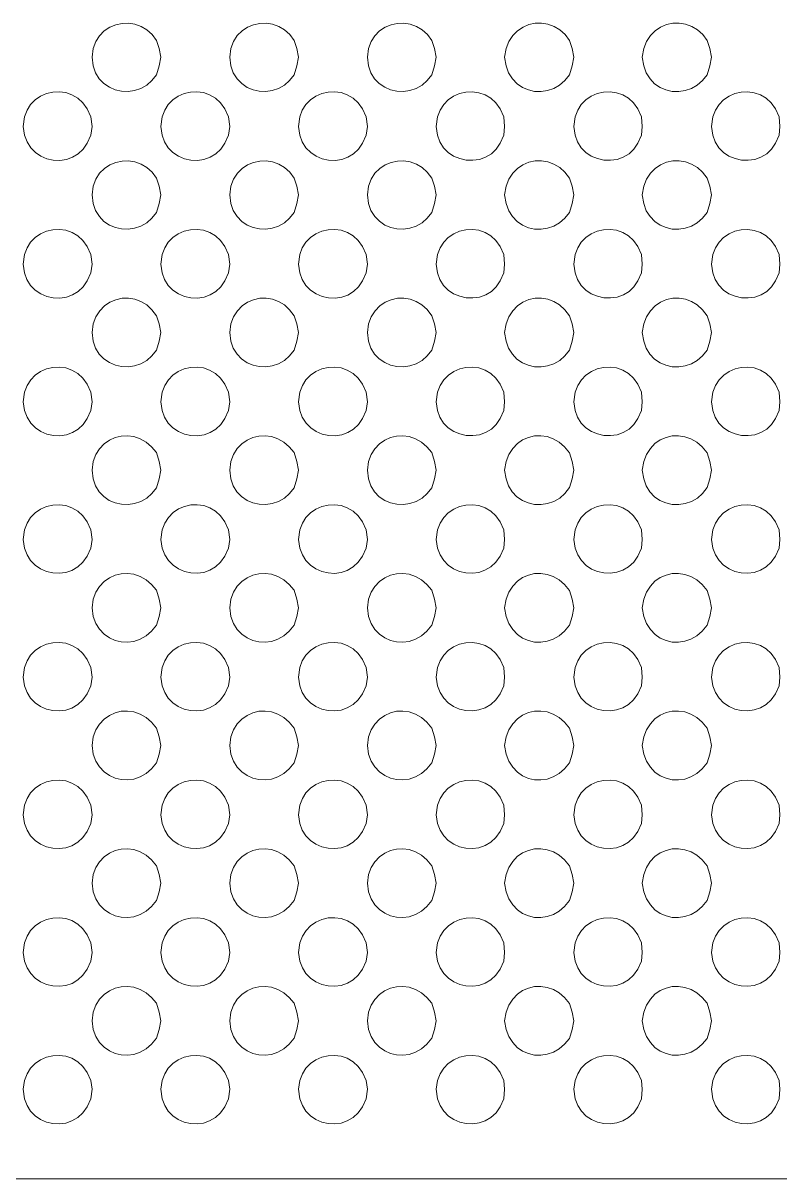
# Model space of a CAD drawing. Extents: x 0 to 243, y -13 to 276.
# Drawn here: x 127.41 to 154.65, y 110.43 to 152.02 of the extents above; entities that cross this region are included whole.
import ezdxf

# ---------------------------------------------------------------- set-up
doc = ezdxf.new("R2010")
doc.units = 0
doc.layers.add('GEOMETRY', color=7, linetype='Continuous')

msp = doc.modelspace()

# ---------------------------------------------------------------- linework, layer by layer
at = {"layer": 'GEOMETRY', "lineweight": 13}
for points in [[(132.366, 150.798), (132.312, 151.111), (132.209, 151.402), (132.051, 151.616), (131.864, 151.784), (131.656, 151.908), (131.433, 151.987), (131.203, 152.023), (130.971, 152.016), (130.744, 151.967), (130.529, 151.877), (130.334, 151.745), (130.164, 151.573), (130.026, 151.362), (129.928, 151.111), (129.902, 150.798), (129.928, 150.485), (130.021, 150.233), (130.154, 150.02), (130.321, 149.847), (130.515, 149.714), (130.729, 149.621), (130.956, 149.571), (131.19, 149.562), (131.422, 149.596), (131.648, 149.673), (131.858, 149.794), (132.048, 149.959), (132.209, 150.169), (132.312, 150.485), (132.366, 150.798)], [(137.32, 150.798), (137.267, 151.111), (137.164, 151.402), (137.005, 151.616), (136.818, 151.784), (136.61, 151.908), (136.387, 151.988), (136.157, 152.024), (135.925, 152.017), (135.699, 151.968), (135.485, 151.877), (135.289, 151.746), (135.119, 151.574), (134.981, 151.362), (134.882, 151.111), (134.856, 150.798), (134.882, 150.485), (134.975, 150.232), (135.109, 150.019), (135.277, 149.846), (135.471, 149.713), (135.685, 149.621), (135.912, 149.57), (136.145, 149.562), (136.378, 149.596), (136.603, 149.673), (136.814, 149.794), (137.003, 149.959), (137.164, 150.169), (137.267, 150.485), (137.32, 150.798)], [(142.275, 150.798), (142.222, 151.111), (142.118, 151.402), (141.96, 151.616), (141.773, 151.784), (141.565, 151.908), (141.342, 151.988), (141.111, 152.024), (140.879, 152.017), (140.653, 151.968), (140.438, 151.877), (140.243, 151.745), (140.073, 151.573), (139.935, 151.362), (139.837, 151.111), (139.81, 150.798), (139.837, 150.485), (139.93, 150.233), (140.063, 150.02), (140.23, 149.847), (140.424, 149.714), (140.638, 149.622), (140.865, 149.571), (141.099, 149.562), (141.332, 149.596), (141.557, 149.673), (141.768, 149.794), (141.957, 149.959), (142.118, 150.169), (142.222, 150.485), (142.275, 150.798)], [(147.23, 150.798), (147.177, 151.11), (147.073, 151.402), (146.915, 151.614), (146.729, 151.781), (146.523, 151.906), (146.302, 151.987), (146.073, 152.025), (145.842, 152.02), (145.617, 151.973), (145.403, 151.884), (145.207, 151.753), (145.036, 151.58), (144.895, 151.366), (144.792, 151.11), (144.74, 150.798), (144.792, 150.484), (144.886, 150.23), (145.02, 150.016), (145.187, 149.843), (145.381, 149.71), (145.595, 149.618), (145.821, 149.568), (146.054, 149.56), (146.286, 149.594), (146.511, 149.672), (146.722, 149.794), (146.911, 149.959), (147.073, 150.169), (147.177, 150.484), (147.23, 150.798)], [(152.183, 150.798), (152.131, 151.11), (152.027, 151.402), (151.87, 151.614), (151.684, 151.781), (151.478, 151.906), (151.256, 151.987), (151.027, 152.025), (150.796, 152.02), (150.571, 151.973), (150.357, 151.884), (150.16, 151.752), (149.989, 151.58), (149.849, 151.365), (149.746, 151.11), (149.694, 150.798), (149.746, 150.484), (149.84, 150.23), (149.974, 150.016), (150.141, 149.843), (150.335, 149.71), (150.549, 149.618), (150.776, 149.568), (151.009, 149.56), (151.241, 149.594), (151.466, 149.672), (151.676, 149.794), (151.866, 149.959), (152.027, 150.169), (152.131, 150.484), (152.183, 150.798)], [(129.902, 148.308), (129.848, 148.65), (129.717, 148.937), (129.562, 149.156), (129.377, 149.326), (129.17, 149.448), (128.946, 149.524), (128.714, 149.555), (128.481, 149.543), (128.254, 149.489), (128.041, 149.395), (127.848, 149.263), (127.682, 149.094), (127.552, 148.889), (127.464, 148.65), (127.411, 148.308), (127.464, 147.994), (127.551, 147.748), (127.683, 147.539), (127.851, 147.367), (128.048, 147.235), (128.266, 147.143), (128.498, 147.092), (128.734, 147.083), (128.967, 147.117), (129.19, 147.195), (129.395, 147.319), (129.573, 147.488), (129.717, 147.705), (129.848, 147.994), (129.902, 148.308)], [(134.856, 148.308), (134.803, 148.65), (134.672, 148.937), (134.517, 149.156), (134.332, 149.326), (134.124, 149.448), (133.901, 149.524), (133.669, 149.555), (133.436, 149.543), (133.209, 149.489), (132.996, 149.395), (132.802, 149.263), (132.637, 149.094), (132.507, 148.889), (132.418, 148.65), (132.366, 148.308), (132.418, 147.995), (132.505, 147.749), (132.636, 147.54), (132.804, 147.369), (133.001, 147.237), (133.219, 147.144), (133.45, 147.093), (133.687, 147.083), (133.92, 147.117), (134.144, 147.195), (134.349, 147.318), (134.527, 147.488), (134.672, 147.705), (134.803, 147.995), (134.856, 148.308)], [(139.81, 148.308), (139.757, 148.648), (139.626, 148.937), (139.471, 149.156), (139.287, 149.326), (139.079, 149.448), (138.855, 149.524), (138.624, 149.555), (138.39, 149.542), (138.163, 149.488), (137.95, 149.394), (137.756, 149.262), (137.591, 149.092), (137.46, 148.887), (137.372, 148.648), (137.32, 148.308), (137.372, 147.995), (137.46, 147.748), (137.592, 147.539), (137.761, 147.368), (137.958, 147.235), (138.176, 147.143), (138.407, 147.092), (138.644, 147.083), (138.877, 147.118), (139.1, 147.196), (139.304, 147.319), (139.482, 147.489), (139.626, 147.705), (139.757, 147.995), (139.81, 148.308)], [(144.74, 148.308), (144.713, 148.649), (144.582, 148.938), (144.428, 149.155), (144.244, 149.323), (144.036, 149.445), (143.813, 149.521), (143.581, 149.553), (143.348, 149.542), (143.121, 149.49), (142.907, 149.397), (142.714, 149.265), (142.548, 149.095), (142.417, 148.89), (142.328, 148.649), (142.275, 148.308), (142.328, 147.995), (142.411, 147.75), (142.541, 147.542), (142.709, 147.372), (142.907, 147.24), (143.126, 147.148), (143.359, 147.097), (143.598, 147.087), (143.833, 147.121), (144.057, 147.198), (144.263, 147.32), (144.44, 147.489), (144.582, 147.705), (144.713, 147.995), (144.74, 148.308)], [(149.694, 148.309), (149.668, 148.649), (149.537, 148.938), (149.383, 149.155), (149.198, 149.323), (148.991, 149.445), (148.768, 149.521), (148.536, 149.553), (148.302, 149.542), (148.075, 149.49), (147.861, 149.397), (147.668, 149.265), (147.502, 149.095), (147.371, 148.89), (147.283, 148.649), (147.23, 148.309), (147.283, 147.995), (147.366, 147.75), (147.495, 147.542), (147.663, 147.371), (147.86, 147.239), (148.08, 147.147), (148.314, 147.096), (148.552, 147.087), (148.788, 147.12), (149.013, 147.198), (149.218, 147.32), (149.396, 147.489), (149.537, 147.705), (149.668, 147.995), (149.694, 148.309)], [(154.648, 148.309), (154.622, 148.649), (154.492, 148.938), (154.338, 149.155), (154.154, 149.323), (153.946, 149.445), (153.723, 149.521), (153.492, 149.553), (153.258, 149.543), (153.031, 149.49), (152.817, 149.397), (152.624, 149.265), (152.458, 149.096), (152.326, 148.89), (152.237, 148.649), (152.183, 148.309), (152.237, 147.995), (152.32, 147.75), (152.45, 147.542), (152.618, 147.371), (152.816, 147.239), (153.036, 147.147), (153.269, 147.096), (153.508, 147.087), (153.743, 147.12), (153.968, 147.198), (154.173, 147.32), (154.35, 147.489), (154.492, 147.705), (154.622, 147.995), (154.648, 148.309)], [(132.366, 145.843), (132.312, 146.158), (132.209, 146.447), (132.05, 146.661), (131.863, 146.829), (131.655, 146.953), (131.433, 147.032), (131.203, 147.068), (130.971, 147.061), (130.745, 147.013), (130.531, 146.922), (130.336, 146.791), (130.166, 146.619), (130.028, 146.408), (129.928, 146.158), (129.902, 145.843), (129.928, 145.528), (130.021, 145.276), (130.155, 145.063), (130.322, 144.89), (130.516, 144.758), (130.73, 144.666), (130.957, 144.615), (131.191, 144.607), (131.423, 144.641), (131.648, 144.718), (131.859, 144.839), (132.048, 145.004), (132.209, 145.214), (132.312, 145.528), (132.366, 145.843)], [(137.32, 145.843), (137.267, 146.158), (137.164, 146.447), (137.005, 146.661), (136.818, 146.829), (136.61, 146.953), (136.387, 147.032), (136.157, 147.068), (135.926, 147.062), (135.7, 147.013), (135.487, 146.923), (135.291, 146.791), (135.121, 146.62), (134.982, 146.408), (134.882, 146.158), (134.856, 145.843), (134.882, 145.528), (134.976, 145.276), (135.11, 145.063), (135.278, 144.89), (135.472, 144.757), (135.686, 144.666), (135.913, 144.615), (136.146, 144.607), (136.379, 144.641), (136.603, 144.719), (136.814, 144.84), (137.003, 145.004), (137.164, 145.214), (137.267, 145.528), (137.32, 145.843)], [(142.275, 145.844), (142.222, 146.158), (142.118, 146.448), (141.959, 146.662), (141.772, 146.83), (141.564, 146.953), (141.342, 147.033), (141.112, 147.069), (140.88, 147.062), (140.654, 147.013), (140.44, 146.923), (140.245, 146.791), (140.075, 146.619), (139.937, 146.408), (139.837, 146.158), (139.81, 145.844), (139.837, 145.528), (139.93, 145.276), (140.064, 145.063), (140.232, 144.891), (140.426, 144.758), (140.64, 144.666), (140.867, 144.616), (141.1, 144.607), (141.333, 144.641), (141.558, 144.719), (141.768, 144.839), (141.957, 145.004), (142.118, 145.214), (142.222, 145.528), (142.275, 145.844)], [(147.23, 145.843), (147.177, 146.157), (147.073, 146.447), (146.913, 146.66), (146.725, 146.829), (146.518, 146.953), (146.296, 147.034), (146.067, 147.071), (145.837, 147.065), (145.612, 147.017), (145.399, 146.927), (145.204, 146.795), (145.034, 146.623), (144.894, 146.41), (144.792, 146.157), (144.74, 145.843), (144.792, 145.527), (144.887, 145.273), (145.021, 145.06), (145.189, 144.886), (145.382, 144.754), (145.596, 144.662), (145.822, 144.612), (146.055, 144.605), (146.287, 144.639), (146.511, 144.717), (146.722, 144.839), (146.911, 145.004), (147.073, 145.214), (147.177, 145.527), (147.23, 145.843)], [(152.183, 145.843), (152.131, 146.157), (152.027, 146.447), (151.867, 146.661), (151.68, 146.829), (151.472, 146.953), (151.251, 147.034), (151.022, 147.071), (150.791, 147.065), (150.566, 147.016), (150.353, 146.926), (150.158, 146.795), (149.987, 146.622), (149.848, 146.41), (149.746, 146.157), (149.694, 145.843), (149.746, 145.527), (149.84, 145.274), (149.975, 145.06), (150.142, 144.887), (150.336, 144.754), (150.55, 144.663), (150.777, 144.613), (151.009, 144.605), (151.241, 144.64), (151.466, 144.718), (151.677, 144.839), (151.866, 145.004), (152.027, 145.214), (152.131, 145.527), (152.183, 145.843)], [(129.902, 143.353), (129.848, 143.693), (129.717, 143.982), (129.564, 144.201), (129.379, 144.371), (129.172, 144.493), (128.948, 144.569), (128.716, 144.601), (128.482, 144.589), (128.254, 144.535), (128.04, 144.441), (127.847, 144.309), (127.681, 144.139), (127.551, 143.933), (127.464, 143.693), (127.411, 143.353), (127.464, 143.04), (127.549, 142.794), (127.679, 142.585), (127.848, 142.414), (128.045, 142.282), (128.264, 142.189), (128.497, 142.137), (128.734, 142.128), (128.969, 142.162), (129.193, 142.24), (129.397, 142.363), (129.575, 142.533), (129.717, 142.751), (129.848, 143.04), (129.902, 143.353)], [(134.856, 143.353), (134.803, 143.693), (134.672, 143.982), (134.518, 144.201), (134.334, 144.371), (134.126, 144.493), (133.903, 144.569), (133.67, 144.601), (133.437, 144.589), (133.209, 144.535), (132.995, 144.441), (132.801, 144.309), (132.636, 144.139), (132.506, 143.933), (132.418, 143.693), (132.366, 143.353), (132.418, 143.04), (132.503, 142.794), (132.634, 142.585), (132.802, 142.414), (133, 142.282), (133.219, 142.189), (133.451, 142.138), (133.689, 142.128), (133.924, 142.162), (134.148, 142.24), (134.353, 142.364), (134.53, 142.533), (134.672, 142.751), (134.803, 143.04), (134.856, 143.353)], [(139.81, 143.353), (139.757, 143.694), (139.626, 143.982), (139.473, 144.201), (139.289, 144.371), (139.082, 144.493), (138.858, 144.569), (138.626, 144.601), (138.392, 144.589), (138.165, 144.535), (137.95, 144.442), (137.757, 144.309), (137.591, 144.139), (137.46, 143.934), (137.372, 143.694), (137.32, 143.353), (137.372, 143.04), (137.458, 142.794), (137.589, 142.586), (137.757, 142.415), (137.954, 142.282), (138.173, 142.19), (138.405, 142.138), (138.642, 142.128), (138.877, 142.162), (139.1, 142.239), (139.305, 142.362), (139.483, 142.532), (139.626, 142.749), (139.757, 143.04), (139.81, 143.353)], [(144.74, 143.353), (144.713, 143.694), (144.582, 143.983), (144.428, 144.2), (144.244, 144.369), (144.037, 144.491), (143.814, 144.567), (143.583, 144.6), (143.35, 144.589), (143.122, 144.536), (142.908, 144.443), (142.715, 144.311), (142.548, 144.141), (142.417, 143.935), (142.328, 143.694), (142.275, 143.353), (142.328, 143.04), (142.41, 142.795), (142.539, 142.587), (142.706, 142.417), (142.905, 142.285), (143.125, 142.193), (143.359, 142.142), (143.599, 142.132), (143.835, 142.165), (144.06, 142.243), (144.265, 142.365), (144.442, 142.533), (144.582, 142.749), (144.713, 143.04), (144.74, 143.353)], [(149.694, 143.354), (149.668, 143.694), (149.537, 143.983), (149.382, 144.2), (149.198, 144.369), (148.99, 144.491), (148.767, 144.567), (148.535, 144.599), (148.302, 144.588), (148.075, 144.536), (147.861, 144.442), (147.668, 144.31), (147.502, 144.141), (147.372, 143.935), (147.283, 143.694), (147.23, 143.354), (147.283, 143.04), (147.364, 142.795), (147.493, 142.587), (147.661, 142.417), (147.859, 142.285), (148.079, 142.193), (148.314, 142.142), (148.553, 142.132), (148.79, 142.166), (149.015, 142.243), (149.22, 142.366), (149.397, 142.534), (149.537, 142.75), (149.668, 143.04), (149.694, 143.354)], [(154.648, 143.354), (154.622, 143.694), (154.492, 143.983), (154.338, 144.2), (154.154, 144.368), (153.946, 144.49), (153.723, 144.566), (153.492, 144.598), (153.258, 144.588), (153.031, 144.535), (152.817, 144.442), (152.624, 144.31), (152.458, 144.141), (152.326, 143.935), (152.237, 143.694), (152.183, 143.354), (152.237, 143.04), (152.319, 142.795), (152.448, 142.588), (152.616, 142.417), (152.814, 142.285), (153.035, 142.193), (153.269, 142.142), (153.508, 142.133), (153.745, 142.166), (153.97, 142.243), (154.175, 142.366), (154.352, 142.534), (154.492, 142.75), (154.622, 143.04), (154.648, 143.354)], [(132.366, 140.888), (132.312, 141.203), (132.209, 141.492), (132.046, 141.711), (131.858, 141.884), (131.65, 142.01), (131.429, 142.091), (131.201, 142.127), (130.972, 142.12), (130.748, 142.07), (130.536, 141.978), (130.341, 141.844), (130.171, 141.67), (130.031, 141.456), (129.928, 141.203), (129.902, 140.888), (129.928, 140.575), (130.02, 140.323), (130.154, 140.11), (130.321, 139.936), (130.515, 139.804), (130.73, 139.712), (130.957, 139.661), (131.191, 139.653), (131.424, 139.687), (131.649, 139.764), (131.859, 139.885), (132.048, 140.049), (132.209, 140.259), (132.312, 140.575), (132.366, 140.888)], [(137.32, 140.888), (137.267, 141.203), (137.164, 141.492), (137.001, 141.711), (136.813, 141.884), (136.605, 142.01), (136.383, 142.091), (136.155, 142.128), (135.926, 142.121), (135.703, 142.071), (135.491, 141.978), (135.296, 141.845), (135.126, 141.67), (134.986, 141.456), (134.882, 141.203), (134.856, 140.888), (134.882, 140.575), (134.975, 140.322), (135.109, 140.109), (135.276, 139.936), (135.47, 139.803), (135.685, 139.712), (135.912, 139.661), (136.146, 139.653), (136.378, 139.687), (136.604, 139.764), (136.814, 139.885), (137.003, 140.05), (137.164, 140.259), (137.267, 140.575), (137.32, 140.888)], [(142.275, 140.889), (142.222, 141.203), (142.118, 141.493), (141.956, 141.712), (141.767, 141.884), (141.559, 142.01), (141.338, 142.091), (141.11, 142.128), (140.881, 142.12), (140.657, 142.07), (140.445, 141.978), (140.251, 141.844), (140.08, 141.67), (139.94, 141.456), (139.837, 141.203), (139.81, 140.889), (139.837, 140.575), (139.93, 140.323), (140.063, 140.11), (140.23, 139.936), (140.425, 139.804), (140.639, 139.712), (140.867, 139.661), (141.1, 139.653), (141.333, 139.687), (141.558, 139.764), (141.769, 139.885), (141.958, 140.049), (142.118, 140.259), (142.222, 140.575), (142.275, 140.889)], [(147.23, 140.89), (147.177, 141.204), (147.073, 141.492), (146.91, 141.711), (146.722, 141.884), (146.514, 142.01), (146.293, 142.092), (146.065, 142.129), (145.836, 142.122), (145.612, 142.072), (145.4, 141.98), (145.206, 141.847), (145.036, 141.672), (144.896, 141.458), (144.792, 141.204), (144.74, 140.89), (144.792, 140.574), (144.885, 140.321), (145.019, 140.107), (145.186, 139.934), (145.38, 139.801), (145.594, 139.709), (145.821, 139.659), (146.055, 139.651), (146.287, 139.686), (146.512, 139.763), (146.723, 139.885), (146.912, 140.05), (147.073, 140.259), (147.177, 140.574), (147.23, 140.89)], [(152.183, 140.888), (152.131, 141.205), (152.027, 141.492), (151.865, 141.711), (151.677, 141.884), (151.469, 142.01), (151.248, 142.091), (151.019, 142.128), (150.79, 142.122), (150.567, 142.072), (150.355, 141.98), (150.16, 141.847), (149.99, 141.672), (149.85, 141.458), (149.746, 141.205), (149.694, 140.888), (149.746, 140.574), (149.839, 140.321), (149.973, 140.107), (150.14, 139.933), (150.334, 139.801), (150.549, 139.709), (150.776, 139.659), (151.009, 139.651), (151.242, 139.685), (151.467, 139.763), (151.677, 139.884), (151.867, 140.049), (152.027, 140.259), (152.131, 140.574), (152.183, 140.888)], [(129.902, 138.4), (129.848, 138.74), (129.717, 139.027), (129.563, 139.246), (129.378, 139.417), (129.17, 139.539), (128.947, 139.615), (128.715, 139.647), (128.482, 139.635), (128.255, 139.581), (128.041, 139.487), (127.848, 139.354), (127.683, 139.185), (127.552, 138.979), (127.464, 138.74), (127.411, 138.4), (127.464, 138.084), (127.551, 137.837), (127.683, 137.628), (127.852, 137.457), (128.05, 137.325), (128.268, 137.233), (128.499, 137.182), (128.736, 137.174), (128.969, 137.208), (129.192, 137.287), (129.396, 137.41), (129.574, 137.579), (129.717, 137.796), (129.848, 138.084), (129.902, 138.4)], [(134.856, 138.4), (134.803, 138.741), (134.672, 139.027), (134.517, 139.246), (134.332, 139.416), (134.125, 139.539), (133.901, 139.615), (133.67, 139.646), (133.437, 139.634), (133.21, 139.581), (132.996, 139.487), (132.803, 139.355), (132.638, 139.185), (132.507, 138.98), (132.418, 138.741), (132.366, 138.4), (132.418, 138.084), (132.505, 137.838), (132.637, 137.629), (132.805, 137.458), (133.002, 137.326), (133.221, 137.234), (133.452, 137.183), (133.688, 137.173), (133.922, 137.207), (134.145, 137.285), (134.35, 137.409), (134.528, 137.579), (134.672, 137.796), (134.803, 138.084), (134.856, 138.4)], [(139.81, 138.398), (139.757, 138.741), (139.626, 139.028), (139.472, 139.247), (139.287, 139.417), (139.08, 139.539), (138.857, 139.615), (138.625, 139.647), (138.392, 139.635), (138.165, 139.581), (137.952, 139.487), (137.758, 139.355), (137.592, 139.185), (137.461, 138.98), (137.372, 138.741), (137.32, 138.398), (137.372, 138.084), (137.46, 137.837), (137.593, 137.628), (137.762, 137.457), (137.96, 137.325), (138.178, 137.233), (138.41, 137.182), (138.646, 137.174), (138.879, 137.208), (139.102, 137.287), (139.306, 137.41), (139.483, 137.579), (139.626, 137.796), (139.757, 138.084), (139.81, 138.398)], [(144.74, 138.399), (144.713, 138.741), (144.582, 139.028), (144.428, 139.245), (144.245, 139.414), (144.038, 139.536), (143.815, 139.613), (143.583, 139.645), (143.351, 139.635), (143.124, 139.582), (142.91, 139.49), (142.716, 139.358), (142.549, 139.188), (142.418, 138.982), (142.328, 138.741), (142.275, 138.399), (142.328, 138.084), (142.412, 137.839), (142.542, 137.632), (142.71, 137.461), (142.908, 137.33), (143.127, 137.238), (143.36, 137.187), (143.599, 137.177), (143.834, 137.211), (144.058, 137.289), (144.263, 137.411), (144.44, 137.58), (144.582, 137.796), (144.713, 138.084), (144.74, 138.399)], [(149.694, 138.399), (149.668, 138.741), (149.537, 139.028), (149.383, 139.245), (149.199, 139.414), (148.992, 139.536), (148.769, 139.613), (148.538, 139.645), (148.305, 139.635), (148.077, 139.582), (147.863, 139.49), (147.67, 139.358), (147.504, 139.188), (147.372, 138.982), (147.283, 138.741), (147.23, 138.399), (147.283, 138.084), (147.366, 137.839), (147.496, 137.631), (147.664, 137.461), (147.862, 137.329), (148.082, 137.237), (148.315, 137.186), (148.553, 137.177), (148.789, 137.21), (149.013, 137.288), (149.218, 137.411), (149.395, 137.58), (149.537, 137.796), (149.668, 138.084), (149.694, 138.399)], [(154.648, 138.399), (154.622, 138.741), (154.492, 139.028), (154.339, 139.245), (154.155, 139.414), (153.948, 139.536), (153.725, 139.613), (153.493, 139.645), (153.26, 139.635), (153.033, 139.582), (152.819, 139.49), (152.625, 139.358), (152.459, 139.188), (152.327, 138.982), (152.237, 138.741), (152.183, 138.399), (152.237, 138.084), (152.321, 137.839), (152.451, 137.631), (152.62, 137.461), (152.818, 137.329), (153.037, 137.237), (153.27, 137.186), (153.508, 137.177), (153.744, 137.21), (153.968, 137.288), (154.173, 137.411), (154.35, 137.58), (154.492, 137.796), (154.622, 138.084), (154.648, 138.399)], [(132.366, 135.935), (132.312, 136.249), (132.209, 136.565), (132.033, 136.779), (131.836, 136.946), (131.622, 137.067), (131.398, 137.143), (131.17, 137.175), (130.943, 137.164), (130.723, 137.11), (130.515, 137.016), (130.326, 136.882), (130.162, 136.708), (130.027, 136.497), (129.928, 136.249), (129.902, 135.935), (129.928, 135.622), (130.02, 135.369), (130.153, 135.156), (130.32, 134.982), (130.514, 134.849), (130.729, 134.757), (130.957, 134.706), (131.191, 134.698), (131.424, 134.732), (131.649, 134.809), (131.86, 134.929), (132.049, 135.094), (132.209, 135.304), (132.312, 135.622), (132.366, 135.935)], [(137.32, 135.936), (137.267, 136.249), (137.164, 136.565), (136.988, 136.779), (136.791, 136.946), (136.577, 137.067), (136.354, 137.143), (136.126, 137.175), (135.899, 137.164), (135.678, 137.111), (135.471, 137.017), (135.282, 136.882), (135.117, 136.709), (134.982, 136.498), (134.882, 136.249), (134.856, 135.936), (134.882, 135.622), (134.974, 135.369), (135.107, 135.155), (135.275, 134.982), (135.469, 134.849), (135.684, 134.757), (135.912, 134.706), (136.146, 134.698), (136.379, 134.732), (136.604, 134.809), (136.815, 134.93), (137.004, 135.094), (137.164, 135.304), (137.267, 135.622), (137.32, 135.936)], [(142.275, 135.936), (142.222, 136.249), (142.118, 136.565), (141.943, 136.778), (141.746, 136.945), (141.533, 137.066), (141.309, 137.142), (141.08, 137.174), (140.853, 137.163), (140.632, 137.11), (140.424, 137.016), (140.235, 136.881), (140.07, 136.708), (139.936, 136.497), (139.837, 136.249), (139.81, 135.936), (139.837, 135.62), (139.929, 135.368), (140.062, 135.155), (140.23, 134.981), (140.424, 134.849), (140.639, 134.757), (140.867, 134.707), (141.101, 134.698), (141.334, 134.732), (141.559, 134.81), (141.769, 134.93), (141.958, 135.095), (142.118, 135.305), (142.222, 135.62), (142.275, 135.936)], [(147.23, 135.935), (147.177, 136.249), (147.073, 136.564), (146.901, 136.775), (146.706, 136.941), (146.494, 137.063), (146.272, 137.141), (146.045, 137.175), (145.818, 137.167), (145.598, 137.116), (145.389, 137.024), (145.199, 136.891), (145.032, 136.717), (144.895, 136.502), (144.792, 136.249), (144.74, 135.935), (144.792, 135.621), (144.884, 135.367), (145.017, 135.153), (145.185, 134.979), (145.379, 134.846), (145.594, 134.754), (145.822, 134.704), (146.056, 134.696), (146.289, 134.731), (146.514, 134.808), (146.725, 134.93), (146.913, 135.096), (147.073, 135.306), (147.177, 135.621), (147.23, 135.935)], [(152.183, 135.935), (152.131, 136.249), (152.027, 136.564), (151.855, 136.775), (151.66, 136.941), (151.449, 137.063), (151.226, 137.14), (150.999, 137.175), (150.772, 137.166), (150.552, 137.116), (150.343, 137.024), (150.153, 136.89), (149.986, 136.716), (149.849, 136.502), (149.746, 136.249), (149.694, 135.935), (149.746, 135.622), (149.838, 135.368), (149.971, 135.154), (150.138, 134.98), (150.333, 134.846), (150.547, 134.754), (150.775, 134.704), (151.01, 134.696), (151.243, 134.731), (151.468, 134.808), (151.679, 134.93), (151.867, 135.096), (152.027, 135.306), (152.131, 135.622), (152.183, 135.935)], [(129.902, 133.443), (129.848, 133.785), (129.717, 134.074), (129.562, 134.293), (129.376, 134.463), (129.168, 134.585), (128.944, 134.66), (128.713, 134.691), (128.48, 134.679), (128.253, 134.625), (128.039, 134.53), (127.846, 134.398), (127.681, 134.228), (127.552, 134.023), (127.464, 133.785), (127.411, 133.443), (127.464, 133.131), (127.552, 132.892), (127.681, 132.687), (127.846, 132.517), (128.039, 132.384), (128.253, 132.29), (128.48, 132.236), (128.713, 132.223), (128.944, 132.254), (129.168, 132.329), (129.376, 132.451), (129.562, 132.621), (129.717, 132.841), (129.848, 133.131), (129.902, 133.443)], [(134.856, 133.443), (134.803, 133.786), (134.672, 134.075), (134.521, 134.291), (134.338, 134.459), (134.132, 134.581), (133.91, 134.658), (133.679, 134.691), (133.446, 134.682), (133.219, 134.63), (133.004, 134.538), (132.81, 134.406), (132.642, 134.236), (132.509, 134.029), (132.418, 133.786), (132.366, 133.443), (132.418, 133.131), (132.509, 132.887), (132.642, 132.68), (132.81, 132.51), (133.004, 132.378), (133.219, 132.286), (133.446, 132.234), (133.679, 132.224), (133.91, 132.257), (134.132, 132.334), (134.338, 132.456), (134.521, 132.625), (134.672, 132.841), (134.803, 133.131), (134.856, 133.443)], [(139.81, 133.444), (139.757, 133.786), (139.626, 134.075), (139.471, 134.294), (139.286, 134.464), (139.078, 134.585), (138.855, 134.661), (138.623, 134.692), (138.39, 134.679), (138.163, 134.625), (137.95, 134.531), (137.757, 134.399), (137.591, 134.229), (137.461, 134.024), (137.372, 133.786), (137.32, 133.444), (137.372, 133.131), (137.461, 132.891), (137.592, 132.686), (137.757, 132.516), (137.95, 132.383), (138.163, 132.288), (138.389, 132.234), (138.622, 132.221), (138.853, 132.252), (139.077, 132.328), (139.285, 132.45), (139.47, 132.62), (139.626, 132.841), (139.757, 133.131), (139.81, 133.444)], [(144.74, 133.444), (144.713, 133.786), (144.582, 134.075), (144.427, 134.292), (144.243, 134.461), (144.035, 134.582), (143.812, 134.659), (143.581, 134.69), (143.348, 134.679), (143.121, 134.627), (142.908, 134.534), (142.714, 134.402), (142.548, 134.232), (142.417, 134.026), (142.328, 133.786), (142.275, 133.444), (142.328, 133.131), (142.417, 132.89), (142.549, 132.683), (142.714, 132.514), (142.907, 132.381), (143.121, 132.288), (143.347, 132.235), (143.58, 132.224), (143.811, 132.256), (144.034, 132.332), (144.242, 132.454), (144.427, 132.623), (144.582, 132.841), (144.713, 133.131), (144.74, 133.444)], [(149.694, 133.444), (149.668, 133.786), (149.537, 134.075), (149.382, 134.292), (149.198, 134.461), (148.99, 134.582), (148.767, 134.659), (148.535, 134.69), (148.302, 134.679), (148.075, 134.627), (147.861, 134.534), (147.668, 134.402), (147.502, 134.232), (147.372, 134.026), (147.283, 133.786), (147.23, 133.444), (147.283, 133.131), (147.373, 132.886), (147.506, 132.679), (147.673, 132.509), (147.868, 132.377), (148.083, 132.286), (148.311, 132.234), (148.544, 132.225), (148.776, 132.258), (148.998, 132.336), (149.204, 132.458), (149.386, 132.626), (149.537, 132.841), (149.668, 133.131), (149.694, 133.444)], [(154.648, 133.444), (154.622, 133.786), (154.492, 134.075), (154.337, 134.292), (154.153, 134.46), (153.945, 134.582), (153.722, 134.658), (153.491, 134.69), (153.258, 134.679), (153.031, 134.627), (152.817, 134.534), (152.624, 134.402), (152.458, 134.232), (152.326, 134.027), (152.237, 133.786), (152.183, 133.444), (152.237, 133.131), (152.326, 132.889), (152.458, 132.683), (152.624, 132.513), (152.817, 132.381), (153.031, 132.289), (153.258, 132.236), (153.492, 132.225), (153.723, 132.257), (153.946, 132.333), (154.154, 132.455), (154.338, 132.624), (154.492, 132.841), (154.622, 133.131), (154.648, 133.444)], [(132.366, 130.981), (132.312, 131.294), (132.209, 131.61), (132.033, 131.824), (131.836, 131.991), (131.622, 132.112), (131.398, 132.188), (131.17, 132.22), (130.943, 132.209), (130.723, 132.156), (130.515, 132.061), (130.326, 131.927), (130.162, 131.753), (130.027, 131.542), (129.928, 131.294), (129.902, 130.981), (129.928, 130.666), (130.027, 130.418), (130.162, 130.207), (130.327, 130.033), (130.516, 129.899), (130.724, 129.805), (130.944, 129.752), (131.17, 129.741), (131.399, 129.773), (131.622, 129.849), (131.836, 129.97), (132.033, 130.137), (132.209, 130.351), (132.312, 130.666), (132.366, 130.981)], [(137.32, 130.981), (137.267, 131.294), (137.164, 131.61), (136.988, 131.824), (136.791, 131.991), (136.577, 132.112), (136.354, 132.188), (136.126, 132.22), (135.899, 132.209), (135.678, 132.156), (135.471, 132.062), (135.282, 131.927), (135.117, 131.754), (134.982, 131.542), (134.882, 131.294), (134.856, 130.981), (134.882, 130.666), (134.982, 130.417), (135.118, 130.206), (135.283, 130.032), (135.472, 129.898), (135.679, 129.804), (135.899, 129.751), (136.125, 129.74), (136.353, 129.772), (136.577, 129.849), (136.79, 129.97), (136.988, 130.137), (137.164, 130.352), (137.267, 130.666), (137.32, 130.981)], [(142.275, 130.981), (142.222, 131.294), (142.118, 131.61), (141.942, 131.824), (141.745, 131.991), (141.531, 132.112), (141.307, 132.188), (141.079, 132.22), (140.852, 132.208), (140.632, 132.155), (140.424, 132.061), (140.236, 131.927), (140.071, 131.753), (139.936, 131.542), (139.837, 131.294), (139.81, 130.981), (139.837, 130.666), (139.937, 130.418), (140.072, 130.206), (140.237, 130.033), (140.425, 129.899), (140.633, 129.805), (140.852, 129.752), (141.079, 129.74), (141.307, 129.772), (141.531, 129.849), (141.744, 129.97), (141.942, 130.137), (142.118, 130.352), (142.222, 130.666), (142.275, 130.981)], [(147.23, 130.98), (147.177, 131.294), (147.073, 131.609), (146.9, 131.82), (146.705, 131.986), (146.494, 132.108), (146.272, 132.185), (146.044, 132.22), (145.818, 132.212), (145.597, 132.161), (145.389, 132.069), (145.199, 131.935), (145.032, 131.761), (144.895, 131.547), (144.792, 131.294), (144.74, 130.98), (144.792, 130.666), (144.895, 130.412), (145.032, 130.198), (145.199, 130.024), (145.39, 129.891), (145.598, 129.799), (145.818, 129.748), (146.045, 129.74), (146.272, 129.775), (146.494, 129.853), (146.706, 129.974), (146.901, 130.14), (147.073, 130.351), (147.177, 130.666), (147.23, 130.98)], [(152.183, 130.98), (152.131, 131.294), (152.027, 131.609), (151.855, 131.82), (151.66, 131.986), (151.449, 132.107), (151.226, 132.185), (150.999, 132.22), (150.772, 132.211), (150.552, 132.161), (150.343, 132.068), (150.153, 131.935), (149.986, 131.761), (149.849, 131.547), (149.746, 131.294), (149.694, 130.98), (149.746, 130.666), (149.849, 130.412), (149.987, 130.198), (150.154, 130.024), (150.344, 129.891), (150.552, 129.799), (150.773, 129.748), (150.999, 129.74), (151.227, 129.775), (151.449, 129.852), (151.66, 129.974), (151.855, 130.14), (152.027, 130.351), (152.131, 130.666), (152.183, 130.98)], [(129.902, 128.489), (129.848, 128.83), (129.717, 129.118), (129.562, 129.338), (129.376, 129.508), (129.168, 129.63), (128.944, 129.705), (128.713, 129.736), (128.48, 129.724), (128.253, 129.67), (128.039, 129.576), (127.846, 129.443), (127.681, 129.274), (127.552, 129.069), (127.464, 128.83), (127.411, 128.489), (127.464, 128.175), (127.551, 127.936), (127.681, 127.731), (127.846, 127.561), (128.039, 127.428), (128.253, 127.334), (128.48, 127.28), (128.713, 127.268), (128.946, 127.299), (129.169, 127.374), (129.377, 127.496), (129.562, 127.666), (129.717, 127.885), (129.848, 128.175), (129.902, 128.489)], [(134.856, 128.49), (134.803, 128.83), (134.672, 129.119), (134.517, 129.338), (134.332, 129.507), (134.124, 129.629), (133.9, 129.705), (133.668, 129.735), (133.435, 129.723), (133.208, 129.669), (132.994, 129.575), (132.801, 129.443), (132.636, 129.274), (132.506, 129.069), (132.418, 128.83), (132.366, 128.49), (132.418, 128.175), (132.506, 127.936), (132.636, 127.731), (132.801, 127.561), (132.994, 127.429), (133.208, 127.335), (133.435, 127.281), (133.668, 127.268), (133.9, 127.299), (134.124, 127.375), (134.332, 127.497), (134.517, 127.667), (134.672, 127.886), (134.803, 128.175), (134.856, 128.49)], [(139.81, 128.49), (139.757, 128.83), (139.626, 129.119), (139.471, 129.338), (139.287, 129.507), (139.079, 129.629), (138.855, 129.705), (138.624, 129.735), (138.39, 129.723), (138.163, 129.669), (137.95, 129.575), (137.756, 129.443), (137.591, 129.274), (137.46, 129.069), (137.372, 128.83), (137.32, 128.49), (137.372, 128.175), (137.46, 127.936), (137.591, 127.731), (137.756, 127.562), (137.95, 127.429), (138.163, 127.335), (138.39, 127.281), (138.624, 127.269), (138.855, 127.3), (139.079, 127.375), (139.287, 127.497), (139.471, 127.667), (139.626, 127.886), (139.757, 128.175), (139.81, 128.49)], [(144.74, 128.49), (144.713, 128.83), (144.582, 129.119), (144.428, 129.336), (144.244, 129.504), (144.036, 129.626), (143.813, 129.702), (143.581, 129.734), (143.348, 129.723), (143.121, 129.671), (142.907, 129.578), (142.714, 129.446), (142.548, 129.277), (142.417, 129.071), (142.328, 128.83), (142.275, 128.49), (142.328, 128.175), (142.417, 127.934), (142.548, 127.728), (142.714, 127.559), (142.907, 127.427), (143.121, 127.334), (143.348, 127.281), (143.581, 127.27), (143.813, 127.303), (144.036, 127.379), (144.244, 127.501), (144.428, 127.67), (144.582, 127.886), (144.713, 128.175), (144.74, 128.49)], [(149.694, 128.49), (149.668, 128.83), (149.537, 129.119), (149.383, 129.336), (149.198, 129.504), (148.991, 129.626), (148.768, 129.702), (148.536, 129.734), (148.302, 129.723), (148.075, 129.671), (147.861, 129.578), (147.668, 129.446), (147.502, 129.277), (147.371, 129.071), (147.283, 128.83), (147.23, 128.49), (147.283, 128.175), (147.371, 127.935), (147.502, 127.729), (147.668, 127.559), (147.861, 127.427), (148.075, 127.334), (148.302, 127.282), (148.536, 127.271), (148.768, 127.303), (148.991, 127.379), (149.198, 127.501), (149.383, 127.67), (149.537, 127.886), (149.668, 128.175), (149.694, 128.49)], [(154.648, 128.49), (154.622, 128.83), (154.492, 129.119), (154.338, 129.336), (154.154, 129.504), (153.946, 129.626), (153.723, 129.702), (153.491, 129.734), (153.258, 129.723), (153.031, 129.671), (152.817, 129.578), (152.623, 129.446), (152.457, 129.277), (152.326, 129.071), (152.237, 128.83), (152.183, 128.49), (152.237, 128.175), (152.326, 127.934), (152.458, 127.728), (152.624, 127.559), (152.817, 127.427), (153.031, 127.334), (153.258, 127.282), (153.492, 127.271), (153.723, 127.303), (153.946, 127.379), (154.154, 127.501), (154.338, 127.67), (154.492, 127.886), (154.622, 128.175), (154.648, 128.49)], [(132.366, 126.026), (132.312, 126.339), (132.209, 126.653), (132.034, 126.868), (131.837, 127.036), (131.623, 127.157), (131.4, 127.234), (131.172, 127.266), (130.945, 127.255), (130.725, 127.202), (130.517, 127.108), (130.328, 126.973), (130.163, 126.799), (130.028, 126.588), (129.928, 126.339), (129.902, 126.026), (129.928, 125.711), (130.028, 125.463), (130.163, 125.252), (130.327, 125.079), (130.516, 124.945), (130.724, 124.85), (130.944, 124.797), (131.17, 124.786), (131.398, 124.818), (131.622, 124.894), (131.835, 125.015), (132.033, 125.182), (132.209, 125.397), (132.312, 125.711), (132.366, 126.026)], [(137.32, 126.026), (137.267, 126.339), (137.164, 126.653), (136.989, 126.867), (136.791, 127.035), (136.578, 127.157), (136.355, 127.234), (136.127, 127.266), (135.9, 127.255), (135.68, 127.202), (135.473, 127.108), (135.284, 126.974), (135.118, 126.8), (134.983, 126.588), (134.882, 126.339), (134.856, 126.026), (134.882, 125.711), (134.982, 125.462), (135.117, 125.251), (135.282, 125.078), (135.471, 124.944), (135.679, 124.85), (135.899, 124.797), (136.125, 124.786), (136.353, 124.818), (136.577, 124.894), (136.79, 125.016), (136.988, 125.183), (137.164, 125.397), (137.267, 125.711), (137.32, 126.026)], [(142.275, 126.026), (142.222, 126.339), (142.118, 126.653), (141.943, 126.868), (141.746, 127.036), (141.533, 127.157), (141.309, 127.234), (141.081, 127.266), (140.854, 127.255), (140.634, 127.202), (140.427, 127.108), (140.238, 126.973), (140.072, 126.799), (139.937, 126.588), (139.837, 126.339), (139.81, 126.026), (139.837, 125.711), (139.937, 125.463), (140.071, 125.252), (140.236, 125.079), (140.425, 124.945), (140.632, 124.85), (140.852, 124.797), (141.079, 124.786), (141.307, 124.818), (141.531, 124.894), (141.745, 125.015), (141.942, 125.182), (142.118, 125.397), (142.222, 125.711), (142.275, 126.026)], [(147.23, 126.025), (147.177, 126.339), (147.073, 126.654), (146.9, 126.865), (146.705, 127.031), (146.494, 127.153), (146.272, 127.231), (146.044, 127.266), (145.818, 127.257), (145.598, 127.207), (145.39, 127.115), (145.2, 126.981), (145.033, 126.807), (144.895, 126.593), (144.792, 126.339), (144.74, 126.025), (144.792, 125.711), (144.895, 125.457), (145.033, 125.243), (145.2, 125.069), (145.39, 124.935), (145.598, 124.843), (145.818, 124.793), (146.044, 124.784), (146.271, 124.819), (146.493, 124.897), (146.705, 125.018), (146.9, 125.185), (147.073, 125.396), (147.177, 125.711), (147.23, 126.025)], [(152.183, 126.025), (152.131, 126.339), (152.027, 126.654), (151.855, 126.865), (151.66, 127.032), (151.448, 127.153), (151.226, 127.231), (150.999, 127.266), (150.772, 127.257), (150.552, 127.207), (150.344, 127.114), (150.153, 126.981), (149.987, 126.807), (149.849, 126.592), (149.746, 126.339), (149.694, 126.025), (149.746, 125.711), (149.849, 125.458), (149.986, 125.244), (150.153, 125.07), (150.343, 124.937), (150.551, 124.844), (150.771, 124.793), (150.997, 124.785), (151.225, 124.819), (151.447, 124.897), (151.659, 125.018), (151.854, 125.184), (152.027, 125.396), (152.131, 125.711), (152.183, 126.025)], [(129.902, 123.534), (129.848, 123.876), (129.717, 124.164), (129.562, 124.383), (129.377, 124.553), (129.169, 124.674), (128.946, 124.75), (128.714, 124.781), (128.481, 124.769), (128.254, 124.715), (128.04, 124.621), (127.847, 124.489), (127.682, 124.319), (127.552, 124.115), (127.464, 123.876), (127.411, 123.534), (127.464, 123.22), (127.551, 122.981), (127.681, 122.776), (127.846, 122.606), (128.039, 122.473), (128.253, 122.379), (128.48, 122.325), (128.713, 122.313), (128.946, 122.344), (129.169, 122.42), (129.377, 122.542), (129.562, 122.711), (129.717, 122.93), (129.848, 123.22), (129.902, 123.534)], [(134.856, 123.535), (134.803, 123.876), (134.672, 124.164), (134.517, 124.383), (134.331, 124.553), (134.123, 124.674), (133.9, 124.75), (133.668, 124.781), (133.435, 124.769), (133.208, 124.715), (132.995, 124.621), (132.802, 124.489), (132.637, 124.319), (132.506, 124.115), (132.418, 123.876), (132.366, 123.535), (132.418, 123.22), (132.506, 122.981), (132.636, 122.776), (132.801, 122.606), (132.994, 122.473), (133.208, 122.379), (133.435, 122.326), (133.668, 122.313), (133.9, 122.344), (134.124, 122.42), (134.332, 122.542), (134.517, 122.712), (134.672, 122.931), (134.803, 123.22), (134.856, 123.535)], [(139.81, 123.535), (139.757, 123.876), (139.626, 124.164), (139.471, 124.383), (139.286, 124.553), (139.079, 124.675), (138.855, 124.75), (138.624, 124.781), (138.391, 124.769), (138.164, 124.715), (137.95, 124.621), (137.757, 124.489), (137.592, 124.32), (137.461, 124.115), (137.372, 123.876), (137.32, 123.535), (137.372, 123.22), (137.46, 122.981), (137.591, 122.776), (137.756, 122.607), (137.95, 122.474), (138.163, 122.38), (138.39, 122.326), (138.624, 122.314), (138.855, 122.345), (139.079, 122.42), (139.287, 122.542), (139.471, 122.712), (139.626, 122.931), (139.757, 123.22), (139.81, 123.535)], [(144.74, 123.535), (144.713, 123.876), (144.582, 124.164), (144.428, 124.381), (144.243, 124.55), (144.036, 124.671), (143.813, 124.748), (143.582, 124.78), (143.349, 124.769), (143.122, 124.716), (142.908, 124.624), (142.715, 124.492), (142.549, 124.323), (142.417, 124.117), (142.328, 123.876), (142.275, 123.535), (142.328, 123.22), (142.417, 122.979), (142.548, 122.774), (142.714, 122.604), (142.908, 122.472), (143.122, 122.379), (143.349, 122.327), (143.582, 122.316), (143.814, 122.348), (144.037, 122.424), (144.244, 122.546), (144.428, 122.714), (144.582, 122.931), (144.713, 123.22), (144.74, 123.535)], [(149.694, 123.535), (149.668, 123.874), (149.537, 124.164), (149.383, 124.381), (149.198, 124.55), (148.99, 124.672), (148.767, 124.748), (148.535, 124.78), (148.302, 124.769), (148.074, 124.716), (147.86, 124.623), (147.667, 124.491), (147.502, 124.321), (147.371, 124.115), (147.283, 123.874), (147.23, 123.535), (147.283, 123.22), (147.371, 122.979), (147.502, 122.774), (147.668, 122.604), (147.861, 122.472), (148.075, 122.38), (148.303, 122.327), (148.536, 122.316), (148.768, 122.348), (148.991, 122.424), (149.199, 122.546), (149.383, 122.715), (149.537, 122.931), (149.668, 123.22), (149.694, 123.535)], [(154.648, 123.535), (154.622, 123.874), (154.492, 124.164), (154.338, 124.381), (154.153, 124.55), (153.946, 124.671), (153.723, 124.748), (153.491, 124.78), (153.258, 124.769), (153.031, 124.716), (152.817, 124.623), (152.623, 124.491), (152.457, 124.322), (152.326, 124.116), (152.237, 123.874), (152.183, 123.535), (152.237, 123.221), (152.326, 122.98), (152.457, 122.774), (152.623, 122.604), (152.817, 122.472), (153.031, 122.379), (153.258, 122.327), (153.491, 122.316), (153.723, 122.348), (153.946, 122.424), (154.154, 122.546), (154.338, 122.715), (154.492, 122.931), (154.622, 123.221), (154.648, 123.535)], [(132.366, 121.071), (132.312, 121.384), (132.209, 121.7), (132.033, 121.914), (131.836, 122.082), (131.623, 122.203), (131.399, 122.279), (131.171, 122.311), (130.944, 122.3), (130.723, 122.247), (130.516, 122.153), (130.327, 122.018), (130.162, 121.844), (130.027, 121.633), (129.928, 121.384), (129.902, 121.071), (129.928, 120.756), (130.027, 120.508), (130.162, 120.296), (130.327, 120.123), (130.516, 119.99), (130.724, 119.896), (130.944, 119.843), (131.171, 119.832), (131.399, 119.864), (131.623, 119.94), (131.836, 120.061), (132.034, 120.228), (132.209, 120.442), (132.312, 120.756), (132.366, 121.071)], [(137.32, 121.071), (137.267, 121.384), (137.164, 121.7), (136.988, 121.914), (136.791, 122.081), (136.578, 122.202), (136.354, 122.279), (136.126, 122.311), (135.899, 122.3), (135.679, 122.247), (135.472, 122.153), (135.282, 122.019), (135.117, 121.845), (134.982, 121.633), (134.882, 121.384), (134.856, 121.071), (134.882, 120.756), (134.982, 120.507), (135.117, 120.296), (135.282, 120.123), (135.472, 119.989), (135.679, 119.895), (135.899, 119.843), (136.126, 119.832), (136.354, 119.864), (136.578, 119.94), (136.791, 120.061), (136.988, 120.228), (137.164, 120.442), (137.267, 120.756), (137.32, 121.071)], [(142.275, 121.071), (142.222, 121.384), (142.118, 121.7), (141.943, 121.914), (141.746, 122.082), (141.532, 122.203), (141.308, 122.279), (141.08, 122.311), (140.853, 122.3), (140.633, 122.247), (140.425, 122.153), (140.236, 122.018), (140.071, 121.844), (139.936, 121.633), (139.837, 121.384), (139.81, 121.071), (139.837, 120.756), (139.936, 120.508), (140.071, 120.296), (140.236, 120.123), (140.425, 119.99), (140.633, 119.896), (140.853, 119.843), (141.08, 119.832), (141.308, 119.864), (141.532, 119.94), (141.746, 120.061), (141.943, 120.228), (142.118, 120.442), (142.222, 120.756), (142.275, 121.071)], [(147.23, 121.07), (147.177, 121.384), (147.073, 121.699), (146.902, 121.91), (146.708, 122.076), (146.497, 122.198), (146.274, 122.276), (146.047, 122.311), (145.819, 122.302), (145.598, 122.252), (145.389, 122.159), (145.198, 122.026), (145.031, 121.852), (144.894, 121.637), (144.792, 121.384), (144.74, 121.07), (144.792, 120.756), (144.894, 120.502), (145.032, 120.288), (145.199, 120.114), (145.39, 119.981), (145.598, 119.889), (145.819, 119.838), (146.046, 119.83), (146.274, 119.865), (146.496, 119.943), (146.707, 120.064), (146.901, 120.23), (147.073, 120.441), (147.177, 120.756), (147.23, 121.07)], [(152.183, 121.07), (152.131, 121.384), (152.027, 121.699), (151.856, 121.91), (151.662, 122.076), (151.451, 122.198), (151.229, 122.276), (151.001, 122.31), (150.774, 122.302), (150.552, 122.251), (150.343, 122.159), (150.152, 122.026), (149.985, 121.851), (149.848, 121.637), (149.746, 121.384), (149.694, 121.07), (149.746, 120.756), (149.848, 120.502), (149.986, 120.289), (150.153, 120.115), (150.344, 119.982), (150.552, 119.89), (150.773, 119.839), (151, 119.831), (151.228, 119.865), (151.45, 119.943), (151.661, 120.064), (151.856, 120.23), (152.027, 120.441), (152.131, 120.756), (152.183, 121.07)], [(129.902, 118.58), (129.848, 118.921), (129.717, 119.21), (129.562, 119.43), (129.378, 119.599), (129.17, 119.721), (128.946, 119.797), (128.714, 119.828), (128.481, 119.816), (128.253, 119.762), (128.04, 119.668), (127.847, 119.535), (127.681, 119.365), (127.551, 119.16), (127.464, 118.921), (127.411, 118.58), (127.464, 118.265), (127.552, 118.025), (127.683, 117.82), (127.848, 117.65), (128.042, 117.517), (128.256, 117.423), (128.483, 117.37), (128.716, 117.358), (128.948, 117.389), (129.171, 117.465), (129.379, 117.588), (129.563, 117.758), (129.717, 117.977), (129.848, 118.265), (129.902, 118.58)], [(134.856, 118.58), (134.803, 118.921), (134.672, 119.208), (134.518, 119.428), (134.334, 119.598), (134.126, 119.72), (133.903, 119.797), (133.671, 119.828), (133.438, 119.816), (133.211, 119.763), (132.997, 119.669), (132.803, 119.537), (132.637, 119.367), (132.507, 119.161), (132.418, 118.921), (132.366, 118.58), (132.418, 118.265), (132.507, 118.026), (132.637, 117.82), (132.803, 117.65), (132.996, 117.518), (133.21, 117.424), (133.437, 117.371), (133.671, 117.359), (133.902, 117.39), (134.126, 117.466), (134.333, 117.588), (134.518, 117.758), (134.672, 117.977), (134.803, 118.265), (134.856, 118.58)], [(139.81, 118.58), (139.757, 118.921), (139.626, 119.208), (139.472, 119.428), (139.288, 119.598), (139.081, 119.72), (138.858, 119.797), (138.626, 119.828), (138.393, 119.817), (138.166, 119.763), (137.952, 119.669), (137.759, 119.537), (137.593, 119.367), (137.461, 119.161), (137.372, 118.921), (137.32, 118.58), (137.372, 118.265), (137.461, 118.026), (137.592, 117.82), (137.758, 117.65), (137.952, 117.518), (138.166, 117.424), (138.393, 117.371), (138.626, 117.359), (138.858, 117.39), (139.081, 117.466), (139.288, 117.588), (139.472, 117.758), (139.626, 117.977), (139.757, 118.265), (139.81, 118.58)], [(144.74, 118.58), (144.713, 118.921), (144.582, 119.208), (144.429, 119.426), (144.246, 119.595), (144.039, 119.717), (143.817, 119.794), (143.585, 119.827), (143.352, 119.816), (143.125, 119.764), (142.91, 119.671), (142.716, 119.54), (142.55, 119.37), (142.418, 119.163), (142.328, 118.921), (142.275, 118.58), (142.328, 118.265), (142.418, 118.024), (142.549, 117.818), (142.716, 117.648), (142.91, 117.516), (143.124, 117.424), (143.351, 117.371), (143.584, 117.361), (143.816, 117.393), (144.039, 117.47), (144.245, 117.592), (144.429, 117.76), (144.582, 117.977), (144.713, 118.265), (144.74, 118.58)], [(149.694, 118.58), (149.668, 118.921), (149.537, 119.208), (149.383, 119.426), (149.199, 119.595), (148.991, 119.718), (148.768, 119.794), (148.537, 119.827), (148.304, 119.816), (148.077, 119.763), (147.864, 119.671), (147.67, 119.539), (147.504, 119.369), (147.373, 119.163), (147.283, 118.921), (147.23, 118.58), (147.283, 118.265), (147.371, 118.024), (147.502, 117.818), (147.668, 117.649), (147.861, 117.517), (148.075, 117.424), (148.302, 117.372), (148.536, 117.361), (148.768, 117.393), (148.991, 117.469), (149.198, 117.591), (149.383, 117.759), (149.537, 117.976), (149.668, 118.265), (149.694, 118.58)], [(154.648, 118.58), (154.622, 118.921), (154.492, 119.208), (154.337, 119.426), (154.152, 119.596), (153.945, 119.718), (153.722, 119.795), (153.491, 119.827), (153.259, 119.816), (153.032, 119.764), (152.819, 119.671), (152.625, 119.538), (152.459, 119.369), (152.327, 119.162), (152.237, 118.921), (152.183, 118.58), (152.237, 118.266), (152.326, 118.025), (152.458, 117.819), (152.624, 117.649), (152.817, 117.517), (153.031, 117.425), (153.258, 117.372), (153.492, 117.361), (153.723, 117.393), (153.946, 117.47), (154.154, 117.591), (154.338, 117.76), (154.492, 117.976), (154.622, 118.266), (154.648, 118.58)], [(132.366, 116.115), (132.312, 116.43), (132.209, 116.746), (132.033, 116.961), (131.835, 117.128), (131.621, 117.249), (131.398, 117.324), (131.17, 117.356), (130.943, 117.345), (130.723, 117.292), (130.516, 117.197), (130.327, 117.063), (130.162, 116.89), (130.027, 116.679), (129.928, 116.43), (129.902, 116.115), (129.928, 115.8), (130.027, 115.552), (130.162, 115.341), (130.327, 115.168), (130.516, 115.034), (130.724, 114.94), (130.944, 114.887), (131.171, 114.877), (131.399, 114.909), (131.623, 114.985), (131.836, 115.106), (132.033, 115.273), (132.209, 115.486), (132.312, 115.8), (132.366, 116.115)], [(137.32, 116.115), (137.267, 116.431), (137.164, 116.746), (136.988, 116.96), (136.79, 117.127), (136.576, 117.248), (136.353, 117.324), (136.125, 117.356), (135.898, 117.345), (135.678, 117.292), (135.471, 117.198), (135.282, 117.064), (135.117, 116.891), (134.982, 116.68), (134.882, 116.431), (134.856, 116.115), (134.882, 115.8), (134.982, 115.552), (135.118, 115.34), (135.283, 115.167), (135.472, 115.033), (135.679, 114.939), (135.899, 114.887), (136.126, 114.876), (136.354, 114.908), (136.578, 114.985), (136.791, 115.106), (136.988, 115.273), (137.164, 115.486), (137.267, 115.8), (137.32, 116.115)], [(142.275, 116.115), (142.222, 116.429), (142.118, 116.746), (141.942, 116.961), (141.744, 117.128), (141.53, 117.249), (141.306, 117.325), (141.078, 117.356), (140.85, 117.345), (140.63, 117.291), (140.423, 117.197), (140.234, 117.062), (140.07, 116.889), (139.936, 116.678), (139.837, 116.429), (139.81, 116.115), (139.837, 115.8), (139.937, 115.552), (140.072, 115.341), (140.237, 115.168), (140.426, 115.034), (140.633, 114.94), (140.853, 114.887), (141.08, 114.877), (141.308, 114.909), (141.532, 114.985), (141.745, 115.106), (141.943, 115.273), (142.118, 115.486), (142.222, 115.8), (142.275, 116.115)], [(147.23, 116.116), (147.177, 116.43), (147.073, 116.745), (146.901, 116.956), (146.707, 117.122), (146.496, 117.243), (146.274, 117.321), (146.046, 117.356), (145.819, 117.347), (145.598, 117.297), (145.39, 117.205), (145.199, 117.072), (145.032, 116.898), (144.894, 116.684), (144.792, 116.43), (144.74, 116.116), (144.792, 115.802), (144.894, 115.549), (145.031, 115.334), (145.198, 115.16), (145.389, 115.027), (145.597, 114.934), (145.818, 114.884), (146.046, 114.876), (146.273, 114.91), (146.496, 114.988), (146.707, 115.109), (146.902, 115.275), (147.073, 115.485), (147.177, 115.802), (147.23, 116.116)], [(152.183, 116.116), (152.131, 116.43), (152.027, 116.746), (151.855, 116.957), (151.661, 117.122), (151.45, 117.244), (151.227, 117.321), (151, 117.356), (150.773, 117.347), (150.552, 117.297), (150.344, 117.204), (150.153, 117.071), (149.986, 116.897), (149.849, 116.684), (149.746, 116.43), (149.694, 116.116), (149.746, 115.8), (149.848, 115.547), (149.986, 115.334), (150.153, 115.16), (150.344, 115.027), (150.553, 114.935), (150.774, 114.884), (151.001, 114.876), (151.229, 114.91), (151.451, 114.988), (151.662, 115.109), (151.856, 115.275), (152.027, 115.485), (152.131, 115.8), (152.183, 116.116)], [(129.902, 113.652), (129.848, 113.966), (129.717, 114.256), (129.562, 114.475), (129.378, 114.645), (129.17, 114.767), (128.946, 114.842), (128.714, 114.873), (128.481, 114.861), (128.253, 114.807), (128.04, 114.713), (127.847, 114.58), (127.681, 114.41), (127.551, 114.205), (127.464, 113.966), (127.411, 113.652), (127.464, 113.312), (127.551, 113.072), (127.681, 112.867), (127.846, 112.697), (128.04, 112.565), (128.254, 112.471), (128.481, 112.417), (128.714, 112.405), (128.947, 112.436), (129.17, 112.512), (129.378, 112.634), (129.563, 112.804), (129.717, 113.023), (129.848, 113.312), (129.902, 113.652)], [(134.856, 113.652), (134.803, 113.966), (134.672, 114.256), (134.517, 114.475), (134.332, 114.644), (134.124, 114.766), (133.901, 114.842), (133.669, 114.873), (133.436, 114.861), (133.209, 114.807), (132.995, 114.713), (132.802, 114.58), (132.636, 114.41), (132.506, 114.205), (132.418, 113.966), (132.366, 113.652), (132.418, 113.31), (132.506, 113.071), (132.637, 112.866), (132.802, 112.696), (132.996, 112.564), (133.21, 112.47), (133.437, 112.417), (133.67, 112.405), (133.902, 112.436), (134.125, 112.512), (134.333, 112.634), (134.518, 112.804), (134.672, 113.023), (134.803, 113.31), (134.856, 113.652)], [(139.81, 113.653), (139.757, 113.966), (139.626, 114.256), (139.472, 114.475), (139.287, 114.645), (139.079, 114.767), (138.856, 114.842), (138.624, 114.873), (138.391, 114.861), (138.164, 114.807), (137.95, 114.713), (137.757, 114.581), (137.591, 114.411), (137.461, 114.205), (137.372, 113.966), (137.32, 113.653), (137.372, 113.31), (137.461, 113.071), (137.592, 112.866), (137.758, 112.696), (137.951, 112.564), (138.165, 112.47), (138.392, 112.417), (138.625, 112.405), (138.857, 112.436), (139.08, 112.512), (139.288, 112.634), (139.472, 112.804), (139.626, 113.023), (139.757, 113.31), (139.81, 113.653)], [(144.74, 113.653), (144.713, 113.966), (144.582, 114.256), (144.428, 114.472), (144.244, 114.641), (144.037, 114.763), (143.814, 114.839), (143.582, 114.871), (143.349, 114.86), (143.122, 114.808), (142.908, 114.715), (142.714, 114.583), (142.548, 114.413), (142.417, 114.207), (142.328, 113.966), (142.275, 113.653), (142.328, 113.31), (142.419, 113.066), (142.552, 112.859), (142.719, 112.689), (142.914, 112.559), (143.13, 112.467), (143.357, 112.417), (143.591, 112.408), (143.822, 112.441), (144.044, 112.519), (144.25, 112.641), (144.431, 112.809), (144.582, 113.024), (144.713, 113.31), (144.74, 113.653)], [(149.694, 113.653), (149.668, 113.966), (149.537, 114.256), (149.383, 114.472), (149.199, 114.641), (148.991, 114.763), (148.768, 114.839), (148.536, 114.871), (148.303, 114.86), (148.076, 114.808), (147.862, 114.715), (147.668, 114.583), (147.502, 114.413), (147.372, 114.207), (147.283, 113.966), (147.23, 113.653), (147.283, 113.311), (147.373, 113.067), (147.506, 112.859), (147.673, 112.69), (147.868, 112.559), (148.083, 112.467), (148.311, 112.417), (148.545, 112.408), (148.776, 112.442), (148.999, 112.519), (149.205, 112.641), (149.386, 112.809), (149.537, 113.024), (149.668, 113.311), (149.694, 113.653)], [(154.648, 113.653), (154.622, 113.966), (154.492, 114.256), (154.338, 114.472), (154.154, 114.641), (153.947, 114.763), (153.724, 114.839), (153.492, 114.871), (153.259, 114.861), (153.032, 114.808), (152.818, 114.715), (152.624, 114.583), (152.458, 114.413), (152.326, 114.207), (152.237, 113.966), (152.183, 113.653), (152.237, 113.311), (152.328, 113.067), (152.461, 112.86), (152.629, 112.69), (152.824, 112.559), (153.039, 112.467), (153.267, 112.417), (153.5, 112.408), (153.731, 112.441), (153.954, 112.519), (154.159, 112.641), (154.341, 112.809), (154.492, 113.024), (154.622, 113.311), (154.648, 113.653)]]:
    msp.add_lwpolyline(points, close=True, dxfattribs=at)
msp.add_lwpolyline([(88.769, 110.427), (238.379, 110.427)], dxfattribs=at)

doc.saveas('drawing.dxf')
